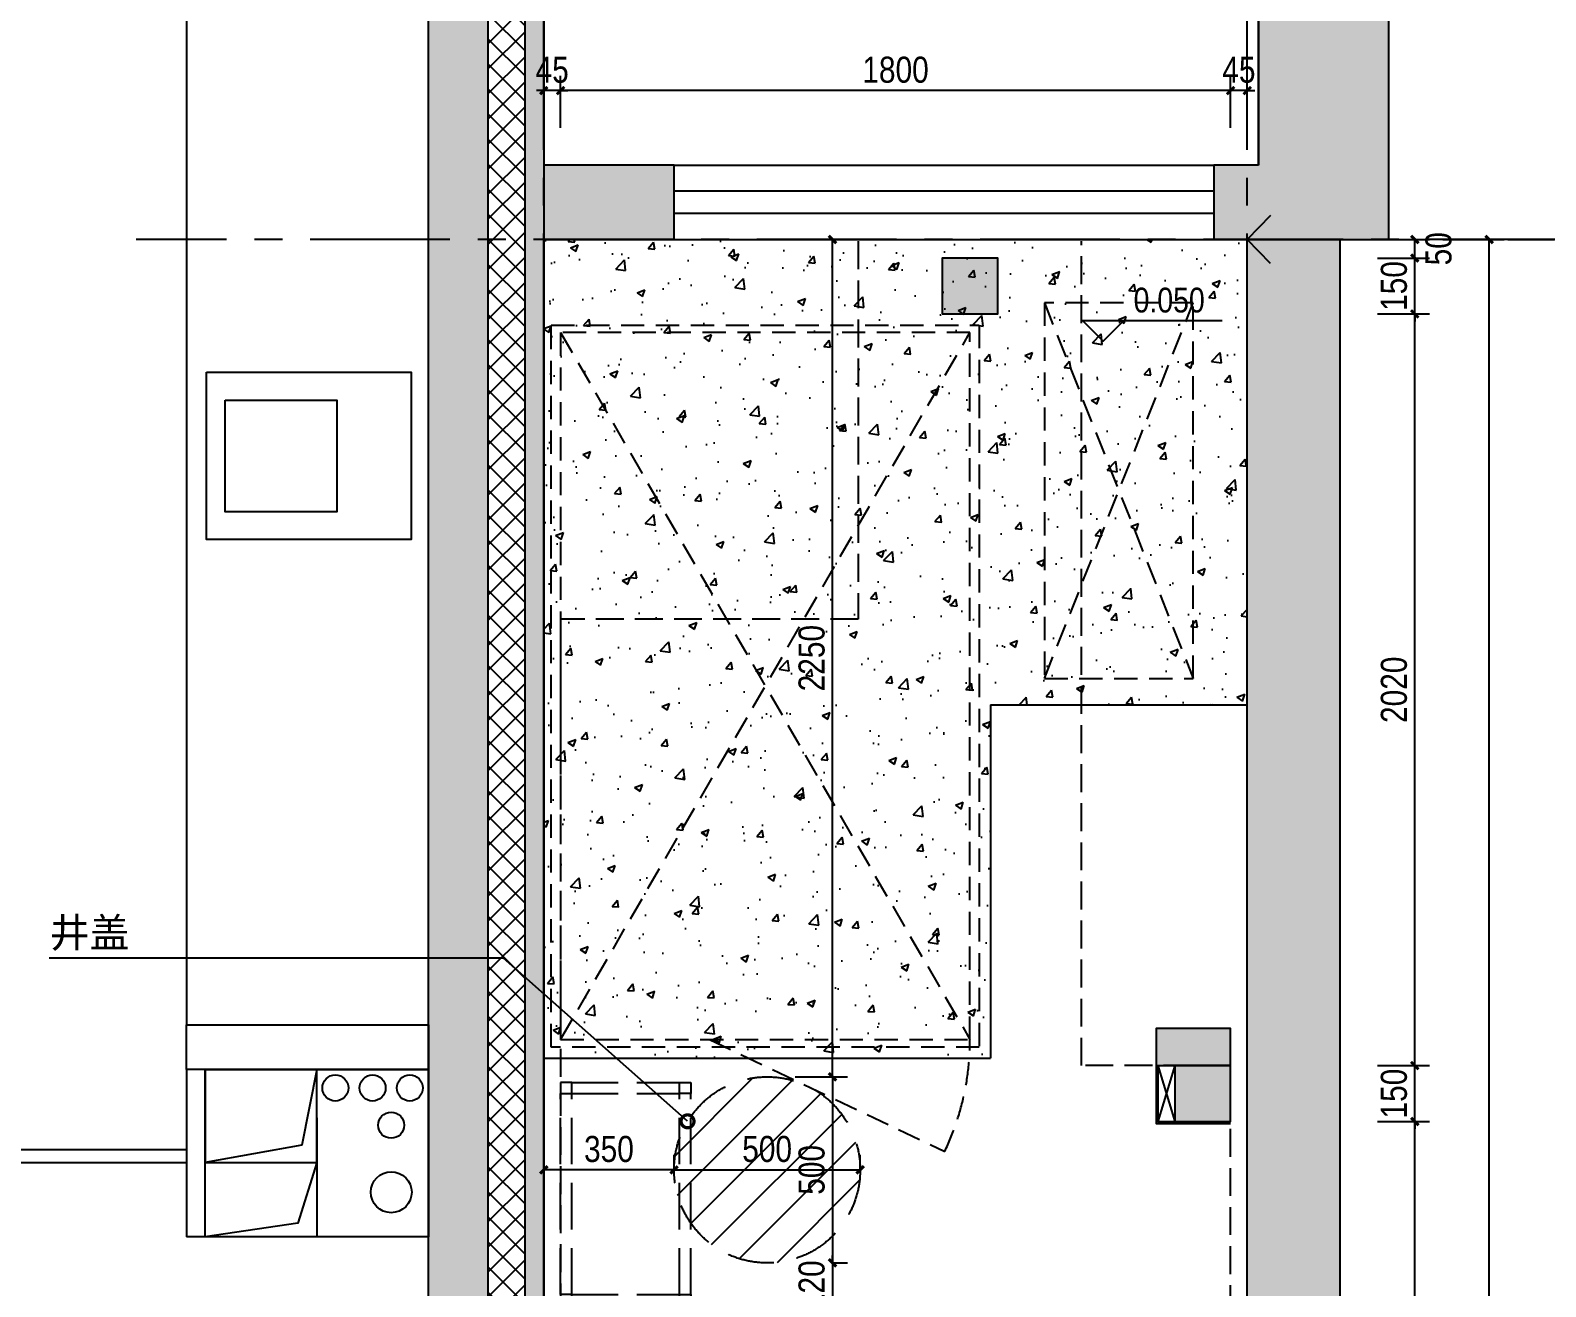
# Model space of a CAD drawing. Extents: x 9928 to 93764, y -101273 to -34887.
# Drawn here: x 37809 to 41881, y -59907 to -56531 of the extents above; entities that cross this region are included whole.
import ezdxf
from ezdxf import colors
from ezdxf.entities.mleader import LeaderData, LeaderLine
from ezdxf.math import Vec2, Vec3

# ---------------------------------------------------------------- set-up
doc = ezdxf.new("R2010")
doc.units = 0
doc.header["$LTSCALE"] = 1000
doc.header["$MEASUREMENT"] = 0
for name, pattern in [('CENTER', [2, 1.25, -0.25, 0.25, -0.25]), ('DASH', [0.35, 0.25, -0.1]), ('HIDDEN', [0.375, 0.25, -0.125])]:
    doc.linetypes.add(name, pattern=pattern)
doc.layers.add('_0', color=7, linetype='Continuous', lineweight=25)
for name, color, linetype in [('A', 163, 'CENTER'), ('A-ANNO-DIMS', 6, 'Continuous'), ('A-ANNO-NOTE', 4, 'Continuous'), ('A-FLOR-HRAL', 42, 'Continuous'), ('A-FLOR-OVHD', 111, 'HIDDEN'), ('A-FLOR-STRS', 54, 'Continuous'), ('A-FURN-FREE', 91, 'Continuous'), ('A-FURN-PATT-251', 251, 'Continuous'), ('A-PRTN-PRHT', 216, 'Continuous'), ('A-SECT-005', 5, 'Continuous'), ('A-WALL-FULL', 5, 'Continuous'), ('S-COLS', 5, 'Continuous'), ('SPACE_HATCH', 8, 'Continuous'), ('设备', 150, 'Continuous')]:
    doc.layers.add(name, color=color, linetype=linetype)
doc.styles.add('DIM_T3', font='ARIALN.TTF')
doc.styles.add('EN', font='ARIALN.TTF')
doc.styles.get("Standard").update_dxf_attribs({"font": 'gbenor.shx', "bigfont": 'gbcbig.shx'})
doc.dimstyles.new('_TCH_ARCH&&20', dxfattribs={"dimtxt": 70, "dimasz": 20, "dimexe": 40, "dimexo": 40, "dimgap": 20, "dimtad": 1, "dimdec": 0, "dimzin": 0, "dimdsep": 46, "dimtxsty": 'DIM_T3', "dimblk": 'ARCHTICK', "dimcen": 0.09, "dimclrd": 6, "dimclre": 6, "dimclrt": 6, "dimazin": 2, "dimtfac": 1, "dimtdec": 0, "dimtix": 1, "dimtmove": 2, "dimatfit": 3, "dimfxl": 100, "dimfxlon": 1, "dimtolj": 1, "dimtzin": 0, "dimarcsym": 0})

# ---------------------------------------------------------------- blocks, each defined once
blk = doc.blocks.new('_ArchTick')
at = {"color": 0, "linetype": 'ByBlock', "const_width": 0.4}
blk.add_lwpolyline([(-0.5, -0.5), (0.5, 0.5)], dxfattribs=at)
blk = doc.blocks.new('*D543')
at = {"layer": 'A-ANNO-DIMS', "color": 6, "lineweight": -2, "transparency": 16777216}
for p, q in [((41428.9, -59462.8), (41568.9, -59462.8)), ((41528.9, -60922.8), (41528.9, -59462.8)), ((41428.9, -60922.8), (41568.9, -60922.8))]:
    blk.add_line(p, q, dxfattribs=at)
at = {"layer": 'Defpoints', "color": 0, "transparency": 16777216}
for p in [(41033.9, -59462.8), (41528.9, -59462.8), (40584.9, -60922.8)]:
    blk.add_point(p, dxfattribs=at)
at = {"layer": 'A-ANNO-DIMS', "color": 6, "lineweight": -2, "transparency": 16777216, "xscale": 20, "yscale": 20, "zscale": 20}
for p, rotation in [((41528.9, -59462.8), 90), ((41528.9, -60922.8), 270)]:
    blk.add_blockref('_ArchTick', p, dxfattribs=dict(at, rotation=rotation))
at = {"layer": 'A-ANNO-DIMS', "color": 6, "transparency": 16777216, "insert": (41473.2, -60192.8), "char_height": 70, "attachment_point": 5, "rotation": 90, "style": 'DIM_T3'}
blk.add_mtext('\\A1;1460', dxfattribs=at)
blk = doc.blocks.new('*D544')
at = {"layer": 'A-ANNO-DIMS', "color": 6, "lineweight": -2, "transparency": 16777216}
for p, q in [((41428.9, -59312.8), (41568.9, -59312.8)), ((41528.9, -59312.8), (41528.9, -59292.8)), ((41528.9, -59462.8), (41528.9, -59312.8)), ((41428.9, -59462.8), (41568.9, -59462.8)), ((41528.9, -59462.8), (41528.9, -59482.8))]:
    blk.add_line(p, q, dxfattribs=at)
at = {"layer": 'Defpoints', "color": 0, "transparency": 16777216}
for p in [(41033.9, -59312.8), (41528.9, -59312.8), (41033.9, -59462.8)]:
    blk.add_point(p, dxfattribs=at)
at = {"layer": 'A-ANNO-DIMS', "color": 6, "lineweight": -2, "transparency": 16777216, "xscale": 20, "yscale": 20, "zscale": 20}
for p, rotation in [((41528.9, -59312.8), 270), ((41528.9, -59462.8), 90)]:
    blk.add_blockref('_ArchTick', p, dxfattribs=dict(at, rotation=rotation))
at = {"layer": 'A-ANNO-DIMS', "color": 6, "transparency": 16777216, "insert": (41473.2, -59387.8), "char_height": 70, "attachment_point": 5, "rotation": 90, "style": 'DIM_T3'}
blk.add_mtext('\\A1;150', dxfattribs=at)
blk = doc.blocks.new('*D545')
at = {"layer": 'A-ANNO-DIMS', "color": 6, "lineweight": -2, "transparency": 16777216}
for p, q in [((41428.9, -57292.8), (41568.9, -57292.8)), ((41528.9, -59312.8), (41528.9, -57292.8)), ((41428.9, -59312.8), (41568.9, -59312.8))]:
    blk.add_line(p, q, dxfattribs=at)
at = {"layer": 'Defpoints', "color": 0, "transparency": 16777216}
for p in [(40408.9, -57292.8), (41528.9, -57292.8), (41033.9, -59312.8)]:
    blk.add_point(p, dxfattribs=at)
at = {"layer": 'A-ANNO-DIMS', "color": 6, "lineweight": -2, "transparency": 16777216, "xscale": 20, "yscale": 20, "zscale": 20}
for p, rotation in [((41528.9, -57292.8), 90), ((41528.9, -59312.8), 270)]:
    blk.add_blockref('_ArchTick', p, dxfattribs=dict(at, rotation=rotation))
at = {"layer": 'A-ANNO-DIMS', "color": 6, "transparency": 16777216, "insert": (41473.2, -58302.8), "char_height": 70, "attachment_point": 5, "rotation": 90, "style": 'DIM_T3'}
blk.add_mtext('\\A1;2020', dxfattribs=at)
blk = doc.blocks.new('*D547')
at = {"layer": 'A-ANNO-DIMS', "color": 6, "lineweight": -2, "transparency": 16777216}
for p, q in [((41628.9, -57092.8), (41768.9, -57092.8)), ((41728.9, -67692.8), (41728.9, -57092.8)), ((41628.9, -67692.8), (41768.9, -67692.8))]:
    blk.add_line(p, q, dxfattribs=at)
at = {"layer": 'Defpoints', "color": 0, "transparency": 16777216}
for p in [(41078.9, -57092.8), (41728.9, -57092.8), (41078.9, -67692.8)]:
    blk.add_point(p, dxfattribs=at)
at = {"layer": 'A-ANNO-DIMS', "color": 6, "lineweight": -2, "transparency": 16777216, "xscale": 20, "yscale": 20, "zscale": 20}
for p, rotation in [((41728.9, -57092.8), 90), ((41728.9, -67692.8), 270)]:
    blk.add_blockref('_ArchTick', p, dxfattribs=dict(at, rotation=rotation))
at = {"layer": 'A-ANNO-DIMS', "color": 6, "transparency": 16777216, "insert": (41673.2, -62392.8), "char_height": 70, "attachment_point": 5, "rotation": 90, "style": 'DIM_T3'}
blk.add_mtext('\\A1;10600', dxfattribs=at)
blk = doc.blocks.new('*D546')
at = {"layer": 'A-ANNO-DIMS', "color": 6, "lineweight": -2, "transparency": 16777216}
for p, q in [((39188.9, -56592.8), (39188.9, -56452.8)), ((41078.9, -56592.8), (41078.9, -56452.8)), ((39188.9, -56492.8), (41078.9, -56492.8))]:
    blk.add_line(p, q, dxfattribs=at)
at = {"layer": 'Defpoints', "color": 0, "transparency": 16777216}
for p in [(41078.9, -56492.8), (39188.9, -57092.8), (41078.9, -57092.8)]:
    blk.add_point(p, dxfattribs=at)
at = {"layer": 'A-ANNO-DIMS', "color": 6, "lineweight": -2, "transparency": 16777216, "xscale": 20, "yscale": 20, "zscale": 20, "rotation": 180}
blk.add_blockref('_ArchTick', (39188.9, -56492.8), dxfattribs=at)
at = {"layer": 'A-ANNO-DIMS', "color": 6, "lineweight": -2, "transparency": 16777216, "xscale": 20, "yscale": 20, "zscale": 20}
blk.add_blockref('_ArchTick', (41078.9, -56492.8), dxfattribs=at)
at = {"layer": 'A-ANNO-DIMS', "color": 6, "transparency": 16777216, "insert": (40133.9, -56437.1), "char_height": 70, "attachment_point": 5, "style": 'DIM_T3'}
blk.add_mtext('\\A1;1890', dxfattribs=at)
blk = doc.blocks.new('*D530')
at = {"layer": 'A-ANNO-DIMS', "color": 6, "lineweight": -2, "transparency": 16777216}
for p, q in [((41428.9, -57142.8), (41568.9, -57142.8)), ((41528.9, -57142.8), (41528.9, -57122.8)), ((41528.9, -57292.8), (41528.9, -57142.8)), ((41428.9, -57292.8), (41568.9, -57292.8)), ((41528.9, -57292.8), (41528.9, -57312.8))]:
    blk.add_line(p, q, dxfattribs=at)
at = {"layer": 'Defpoints', "color": 0, "transparency": 16777216}
for p in [(40408.9, -57142.8), (41528.9, -57142.8), (40408.9, -57292.8)]:
    blk.add_point(p, dxfattribs=at)
at = {"layer": 'A-ANNO-DIMS', "color": 6, "lineweight": -2, "transparency": 16777216, "xscale": 20, "yscale": 20, "zscale": 20}
for p, rotation in [((41528.9, -57142.8), 270), ((41528.9, -57292.8), 90)]:
    blk.add_blockref('_ArchTick', p, dxfattribs=dict(at, rotation=rotation))
at = {"layer": 'A-ANNO-DIMS', "color": 6, "transparency": 16777216, "insert": (41473.2, -57217.8), "char_height": 70, "attachment_point": 5, "rotation": 90, "style": 'DIM_T3'}
blk.add_mtext('\\A1;150', dxfattribs=at)
blk = doc.blocks.new('*D531')
at = {"layer": 'A-ANNO-DIMS', "color": 6, "lineweight": -2, "transparency": 16777216}
for p, q in [((41428.9, -57092.8), (41568.9, -57092.8)), ((41528.9, -57142.8), (41528.9, -57092.8)), ((41428.9, -57142.8), (41568.9, -57142.8))]:
    blk.add_line(p, q, dxfattribs=at)
at = {"layer": 'Defpoints', "color": 0, "transparency": 16777216}
for p in [(40988.9, -57092.8), (41528.9, -57092.8), (40408.9, -57142.8)]:
    blk.add_point(p, dxfattribs=at)
at = {"layer": 'A-ANNO-DIMS', "color": 6, "lineweight": -2, "transparency": 16777216, "xscale": 20, "yscale": 20, "zscale": 20}
for p, rotation in [((41528.9, -57092.8), 90), ((41528.9, -57142.8), 270)]:
    blk.add_blockref('_ArchTick', p, dxfattribs=dict(at, rotation=rotation))
at = {"layer": 'A-ANNO-DIMS', "color": 6, "transparency": 16777216, "insert": (41593, -57117.8), "char_height": 70, "attachment_point": 5, "rotation": 90, "style": 'DIM_T3'}
blk.add_mtext('\\A1;50', dxfattribs=at)
blk = doc.blocks.new('*D532')
at = {"layer": 'A-ANNO-DIMS', "color": 6, "lineweight": -2, "transparency": 16777216}
for p, q in [((41033.9, -56792.8), (41033.9, -56652.8)), ((41078.9, -56792.8), (41078.9, -56652.8)), ((41033.9, -56692.8), (41013.9, -56692.8)), ((41078.9, -56692.8), (41033.9, -56692.8)), ((41078.9, -56692.8), (41098.9, -56692.8))]:
    blk.add_line(p, q, dxfattribs=at)
at = {"layer": 'Defpoints', "color": 0, "transparency": 16777216}
for p in [(41033.9, -56692.8), (41033.9, -59212.8), (41078.9, -59212.8)]:
    blk.add_point(p, dxfattribs=at)
at = {"layer": 'A-ANNO-DIMS', "color": 6, "lineweight": -2, "transparency": 16777216, "xscale": 20, "yscale": 20, "zscale": 20}
blk.add_blockref('_ArchTick', (41033.9, -56692.8), dxfattribs=at)
at = {"layer": 'A-ANNO-DIMS', "color": 6, "lineweight": -2, "transparency": 16777216, "xscale": 20, "yscale": 20, "zscale": 20, "rotation": 180}
blk.add_blockref('_ArchTick', (41078.9, -56692.8), dxfattribs=at)
at = {"layer": 'A-ANNO-DIMS', "color": 6, "transparency": 16777216, "insert": (41056.4, -56637.2), "char_height": 70, "attachment_point": 5, "style": 'DIM_T3'}
blk.add_mtext('\\A1;45', dxfattribs=at)
blk = doc.blocks.new('*D533')
at = {"layer": 'A-ANNO-DIMS', "color": 6, "lineweight": -2, "transparency": 16777216}
for p, q in [((39233.9, -56792.8), (39233.9, -56652.8)), ((41033.9, -56792.8), (41033.9, -56652.8)), ((41033.9, -56692.8), (39233.9, -56692.8))]:
    blk.add_line(p, q, dxfattribs=at)
at = {"layer": 'Defpoints', "color": 0, "transparency": 16777216}
for p in [(39233.9, -56692.8), (39233.9, -58112.8), (41033.9, -59212.8)]:
    blk.add_point(p, dxfattribs=at)
at = {"layer": 'A-ANNO-DIMS', "color": 6, "lineweight": -2, "transparency": 16777216, "xscale": 20, "yscale": 20, "zscale": 20, "rotation": 180}
blk.add_blockref('_ArchTick', (39233.9, -56692.8), dxfattribs=at)
at = {"layer": 'A-ANNO-DIMS', "color": 6, "lineweight": -2, "transparency": 16777216, "xscale": 20, "yscale": 20, "zscale": 20}
blk.add_blockref('_ArchTick', (41033.9, -56692.8), dxfattribs=at)
at = {"layer": 'A-ANNO-DIMS', "color": 6, "transparency": 16777216, "insert": (40133.9, -56637.1), "char_height": 70, "attachment_point": 5, "style": 'DIM_T3'}
blk.add_mtext('\\A1;1800', dxfattribs=at)
blk = doc.blocks.new('*D534')
at = {"layer": 'A-ANNO-DIMS', "color": 6, "lineweight": -2, "transparency": 16777216}
for p, q in [((39188.9, -56792.8), (39188.9, -56652.8)), ((39233.9, -56792.8), (39233.9, -56652.8)), ((39188.9, -56692.8), (39168.9, -56692.8)), ((39233.9, -56692.8), (39188.9, -56692.8)), ((39233.9, -56692.8), (39253.9, -56692.8))]:
    blk.add_line(p, q, dxfattribs=at)
at = {"layer": 'Defpoints', "color": 0, "transparency": 16777216}
for p in [(39188.9, -56692.8), (39188.9, -56892.8), (39233.9, -58112.8)]:
    blk.add_point(p, dxfattribs=at)
at = {"layer": 'A-ANNO-DIMS', "color": 6, "lineweight": -2, "transparency": 16777216, "xscale": 20, "yscale": 20, "zscale": 20}
blk.add_blockref('_ArchTick', (39188.9, -56692.8), dxfattribs=at)
at = {"layer": 'A-ANNO-DIMS', "color": 6, "lineweight": -2, "transparency": 16777216, "xscale": 20, "yscale": 20, "zscale": 20, "rotation": 180}
blk.add_blockref('_ArchTick', (39233.9, -56692.8), dxfattribs=at)
at = {"layer": 'A-ANNO-DIMS', "color": 6, "transparency": 16777216, "insert": (39211.4, -56637.2), "char_height": 70, "attachment_point": 5, "style": 'DIM_T3'}
blk.add_mtext('\\A1;45', dxfattribs=at)
blk = doc.blocks.new('DFGHFGH')
at = {"layer": 'A-ANNO-NOTE'}
blk.add_line((367305, -290441), (368431, -290441), dxfattribs=at)
blk.add_lwpolyline([(367305, -290441), (367471, -290607), (367638, -290441)], dxfattribs=at)
at = {"layer": 'A-ANNO-NOTE', "style": 'EN'}
blk.add_attdef('±0.000', (367716, -290376), '', height=200, dxfattribs=at)
blk = doc.blocks.new('ASLIDUFHASDF')
at = {"layer": 'A', "ltscale": 0.3}
for p, q in [((17297.9, -90751.2), (17297.9, -76645.8)), ((19187.9, -90751.2), (19187.9, -76645.8)), ((20645.5, -77792.1), (16202.3, -77792.1))]:
    blk.add_line(p, q, dxfattribs=at)
blk = doc.blocks.new('asldiufhasdfaser9r')
at = {"layer": 'A-FURN-PATT-251'}
h = blk.add_hatch(color=256, dxfattribs=at)
h.dxf.hatch_style = 1
h.paths.add_polyline_path([(39038.9, -76921), (38878.9, -76921), (38878.9, -81717.1), (39038.9, -81717.1)])
h = blk.add_hatch(dxfattribs=at)
h.set_pattern_fill('ANSI37', color=256, scale=30, angle=90)
h.set_pattern_definition([(135, (672692.57, -481348.93), (-33.6759605, -33.6759605), []), (225, (672692.57, -481348.93), (33.6759605, -33.6759605), [])])
h.paths.add_polyline_path([(39138.9, -76921), (39038.9, -76921), (39038.9, -81717.1), (39138.9, -81717.1)])
h = blk.add_hatch(color=256, dxfattribs=at)
h.dxf.hatch_style = 1
h.paths.add_polyline_path([(39188.9, -76921), (39138.9, -76921), (39138.9, -81717.1), (39188.9, -81717.1)])
h = blk.add_hatch(color=256, dxfattribs=at)
h.dxf.hatch_style = 1
h.paths.add_polyline_path([(41458.9, -76921), (41108.9, -76921), (41108.9, -77792.1), (41458.9, -77792.1)])
h = blk.add_hatch(color=256, dxfattribs=at)
h.dxf.hatch_style = 1
h.paths.add_polyline_path([(39188.9, -77592.1), (39538.9, -77592.1), (39538.9, -77792.1), (39188.9, -77792.1)])
h = blk.add_hatch(color=256, dxfattribs=at)
h.dxf.hatch_style = 1
h.paths.add_polyline_path([(41108.9, -77592.1), (40988.9, -77592.1), (40988.9, -77792.1), (41108.9, -77792.1)])
for p, q in [((38228.9, -76921), (38228.9, -79902.1)), ((39538.9, -77592.1), (40988.9, -77592.1)), ((41108.9, -77592.1), (40988.9, -77592.1)), ((40988.9, -77592.1), (40988.9, -77792.1)), ((40988.9, -77592.1), (40988.9, -77792.1)), ((40988.9, -77662.1), (39538.9, -77662.1)), ((40988.9, -77722.1), (39538.9, -77722.1)), ((39538.9, -77792.1), (40988.9, -77792.1)), ((40988.9, -77792.1), (41108.9, -77792.1)), ((38228.9, -80022.1), (38228.9, -79902.1)), ((38228.9, -80022.1), (38228.9, -80472.1)), ((38278.9, -80022.1), (38278.9, -80272.1)), ((38578.9, -80272.1), (38578.9, -80022.1)), ((38578.9, -80152.1), (38578.9, -80452.1)), ((37758.9, -80237.2), (38228.9, -80237.2)), ((37758.9, -80272.2), (38228.9, -80272.2)), ((38278.9, -80272.1), (38578.9, -80272.1)), ((38278.9, -80472.1), (38278.9, -80272.1)), ((38278.9, -80272.1), (38578.9, -80272.1)), ((38578.9, -80272.1), (38578.9, -80472.1)), ((38278.9, -80472.1), (38228.9, -80472.1)), ((38578.9, -80472.1), (38278.9, -80472.1))]:
    blk.add_line(p, q, dxfattribs=at)
for points in [[(39038.9, -76921), (39038.9, -81717.1), (38878.9, -81717.1), (38878.9, -76921)], [(39188.9, -76921), (39188.9, -81717.1), (39138.9, -81717.1), (39138.9, -76921)], [(41108.9, -77592.1), (41108.9, -76921)], [(41108.9, -77792.1), (41458.9, -77792.1), (41458.9, -76921)], [(41108.9, -76921), (41108.9, -77592.1)], [(38228.9, -79902.1), (38878.9, -79902.1), (38878.9, -80022.1), (38228.9, -80022.1)], [(38578.9, -80022.1), (38538.4, -80225.6), (38278.9, -80272.1)], [(38578.9, -80272.1), (38528.5, -80435.2), (38278.9, -80472.1)]]:
    blk.add_lwpolyline(points, dxfattribs=at)
for points in [[(39538.9, -77592.1), (39188.9, -77592.1), (39188.9, -77792.1), (39538.9, -77792.1)], [(38283, -78148.7), (38833, -78148.7), (38833, -78598.7), (38283, -78598.7)], [(38333, -78223.7), (38633, -78223.7), (38633, -78523.7), (38333, -78523.7)], [(38278.9, -80022.1), (38878.9, -80022.1), (38878.9, -80472.1), (38278.9, -80472.1)]]:
    blk.add_lwpolyline(points, close=True, dxfattribs=at)
for centre, radius in [((38628.9, -80072.1), 35), ((38728.9, -80072.1), 35), ((38828.9, -80072.1), 35), ((38778.9, -80172.1), 35), ((38778.9, -80352.1), 55)]:
    blk.add_circle(centre, radius, dxfattribs=at)
blk = doc.blocks.new('zw2')
at = {"layer": 'SPACE_HATCH'}
h = blk.add_hatch(color=256, dxfattribs=at)
h.dxf.hatch_style = 1
h.paths.add_polyline_path([(41709.3, -78137.2), (41859.3, -78137.2), (41859.3, -77987.2), (41709.3, -77987.2)])
at = {"layer": 'S-COLS'}
blk.add_lwpolyline([(41709.3, -78137.2), (41859.3, -78137.2), (41859.3, -77987.2), (41709.3, -77987.2)], close=True, dxfattribs=at)
blk = doc.blocks.new('aslidfuhasdf')
at = {"layer": 'A-FURN-FREE', "linetype": 'DASH', "ltscale": 0.5}
for p, q in [((40604.1, -80062.1), (40894.1, -80062.1)), ((40574.1, -80632.1), (40574.1, -80092.1)), ((40604.1, -80632.1), (40604.1, -80092.1)), ((40604.1, -80092.1), (40894.1, -80092.1)), ((40894.1, -80632.1), (40894.1, -80092.1)), ((40924.1, -80632.1), (40924.1, -80092.1)), ((40604.1, -80632.1), (40894.1, -80632.1)), ((40604.1, -80662.1), (40894.1, -80662.1))]:
    blk.add_line(p, q, dxfattribs=at)
for points in [[(40604.1, -80062.1), (40574.1, -80062.1), (40574.1, -80092.1), (40604.1, -80092.1)], [(40894.1, -80062.1), (40924.1, -80062.1), (40924.1, -80092.1), (40894.1, -80092.1)], [(40604.1, -80632.1), (40574.1, -80632.1), (40574.1, -80662.1), (40604.1, -80662.1)], [(40894.1, -80632.1), (40924.1, -80632.1), (40924.1, -80662.1), (40894.1, -80662.1)]]:
    blk.add_lwpolyline(points, close=True, dxfattribs=at)
blk = doc.blocks.new('dengguangdityu')
at = {"layer": 'A-FURN-PATT-251'}
h = blk.add_hatch(dxfattribs=at)
h.set_pattern_fill('混凝土', color=256, scale=30)
h.set_pattern_definition([(50, (133.83, 20699.29), (215.17805, -18.82564), [22.5, -247.5]), (355, (133.83, 20699.29), (-41.6254, 225.65764), [18, -198]), (100.4514, (151.76, 20697.72), (173.5528, 206.83186), [19.12206, -210.34263]), (46.1842, (133.83, 20759.3), (320.1723, -49.6557), [33.75, -371.25]), (96.6356, (160.5, 20755.15), (280.3988, 292.2354), [28.6831, -315.5139]), (351.1842, (133.83, 20759.3), (280.3986, 292.2356), [27, -297]), (21, (163.83, 20744.29), (179.0721, -120.78567), [22.5, -247.5]), (326, (163.83, 20744.29), (72.9946, 217.545), [18, -198]), (71.4514, (178.75, 20734.22), (252.0668, 96.75915), [19.12206, -210.34263]), (37.5, (133.83, 20699.29), (3.647957, 99.868156), [0, -195.6, 0, -201, 0, -198.75]), (7.5, (133.83, 20699.29), (78.92086, 118.32351), [0, -114.6, 0, -191.1, 0, -75.75]), (327.5, (66.93, 20699.29), (160.14673, -6.76646), [0, -75, 0, -234, 0, -310.5]), (317.5, (36.93, 20699.29), (174.95585, 30.0315), [0, -97.5, 0, -155.4, 0, -220.5])])
h.paths.add_polyline_path([(55474.6, -57092.8), (55474.6, -58342.8), (54784.6, -58342.8), (54784.6, -59292.8), (53584.6, -59292.8), (53584.6, -57092.8)])
h = blk.add_hatch(color=256, dxfattribs=at)
h.dxf.hatch_style = 1
h.paths.add_polyline_path([(55474.6, -69921.8), (55724.6, -69921.8), (55724.6, -57092.8), (55474.6, -57092.8)])
h = blk.add_hatch(color=253, dxfattribs=at)
h.dxf.hatch_style = 1
h.paths.add_polyline_path([(55429.6, -59212.8), (55229.6, -59212.8), (55229.6, -59312.8), (55429.6, -59312.8)])
at = {"layer": '设备', "linetype": 'HIDDEN', "ltscale": 0.25}
h = blk.add_hatch(dxfattribs=at)
h.set_pattern_fill('ANSI31', color=256, scale=50)
h.set_pattern_definition([(45, (133.83, 20699.29), (-56.1266, 56.1266), [])])
edge = h.paths.add_edge_path()
edge.add_arc((54184.6, -59592.8), 250, 0, 360)
edge = h.paths.add_edge_path()
edge.add_arc((53824.6, -66142.8), 250, 0, 360)
edge = h.paths.add_edge_path()
edge.add_arc((54374.6, -66742.8), 250, 0, 360)
at = {"layer": 'A-FLOR-HRAL', "color": 1}
for points in [[(55229.6, -59312.8), (55229.6, -59467.8), (55429.6, -59467.8)], [(55234.6, -59312.8), (55234.6, -59462.8), (55429.6, -59462.8)]]:
    blk.add_lwpolyline(points, dxfattribs=at)
at = {"layer": 'A-FLOR-OVHD', "linetype": 'DASH', "ltscale": 0.3}
for points in [[(54429.6, -57097.8), (54429.6, -58112.8), (53629.6, -58112.8), (53629.6, -60112.8), (54429.6, -60112.8), (54429.6, -60922.8), (54829.6, -60922.8)], [(55429.6, -60922.8), (55429.6, -59312.8), (55029.6, -59312.8), (55029.6, -57097.8)]]:
    blk.add_lwpolyline(points, dxfattribs=at)
at = {"layer": 'A-FLOR-STRS'}
for p, q in [((54784.6, -58342.8), (55474.6, -58342.8)), ((54784.6, -58342.8), (54784.6, -59292.8)), ((53584.6, -59292.8), (54784.6, -59292.8))]:
    blk.add_line(p, q, dxfattribs=at)
at = {"layer": 'A-PRTN-PRHT'}
for p, q in [((55279.6, -59312.8), (55234.6, -59462.8)), ((55234.6, -59312.8), (55279.6, -59462.8))]:
    blk.add_line(p, q, dxfattribs=at)
blk.add_lwpolyline([(55229.6, -59312.8), (55429.6, -59312.8), (55429.6, -59212.8), (55229.6, -59212.8)], close=True, dxfattribs=at)
at = {"layer": 'A-WALL-FULL'}
for p, q in [((55854.6, -57092.8), (55854.6, -56285.7)), ((53584.6, -64447.8), (53584.6, -57092.8)), ((53584.6, -57092.8), (55854.6, -57092.8)), ((55474.6, -69921.8), (55474.6, -57092.8)), ((55724.6, -69921.8), (55724.6, -57092.8))]:
    blk.add_line(p, q, dxfattribs=at)
at = {"layer": '设备', "linetype": 'HIDDEN', "ltscale": 0.25}
for p, q in [((54929.6, -58272.8), (55329.6, -57262.8)), ((54929.6, -57262.8), (55329.6, -58272.8)), ((53629.6, -57342.8), (54729.6, -59242.8)), ((53629.6, -59242.8), (54729.6, -57342.8)), ((54029.6, -59242.8), (54661.8, -59543.3))]:
    blk.add_line(p, q, dxfattribs=at)
for points in [[(54929.6, -58272.8), (55329.6, -58272.8), (55329.6, -57262.8), (54929.6, -57262.8)], [(53604.6, -57322.8), (54754.6, -57322.8), (54754.6, -59262.8), (53604.6, -59262.8)], [(53629.6, -59242.8), (54729.6, -59242.8), (54729.6, -57342.8), (53629.6, -57342.8)]]:
    blk.add_lwpolyline(points, close=True, dxfattribs=at)
at = {"layer": '设备', "linetype": 'HIDDEN', "ltscale": 0.5}
blk.add_circle((54184.6, -59592.8), 250, dxfattribs=at)
at = {"layer": '设备', "linetype": 'HIDDEN', "ltscale": 0.25}
blk.add_arc((54029.6, -59242.8), 700, 334.5799, 0, dxfattribs=at)
for p in [(12945.3, 20844.4), (13570.3, 18674.4)]:
    blk.add_blockref('zw2', p)
at = {"layer": '_0', "color": 6}
for name, p in [('ASLIDUFHASDF', (36286.7, 20699.3)), ('asldiufhasdfaser9r', (14395.7, 20699.3))]:
    blk.add_blockref(name, p, dxfattribs=at)
at = {"layer": 'A-SECT-005', "color": 2}
blk.add_blockref('aslidfuhasdf', (13055.5, 20704.3), dxfattribs=at)
blk = doc.blocks.new('*D937')
at = {"layer": 'A-ANNO-DIMS', "color": 6, "lineweight": -2, "transparency": 16777216}
for p, q in [((39188.9, -59592.8), (39188.9, -59552.8)), ((39538.9, -59592.8), (39538.9, -59552.8)), ((39538.9, -59592.8), (39188.9, -59592.8))]:
    blk.add_line(p, q, dxfattribs=at)
at = {"layer": 'Defpoints', "color": 0, "transparency": 16777216}
for p in [(39188.9, -59592.8), (39188.9, -59592.8), (39538.9, -59592.8)]:
    blk.add_point(p, dxfattribs=at)
at = {"layer": 'A-ANNO-DIMS', "color": 6, "lineweight": -2, "transparency": 16777216, "xscale": 20, "yscale": 20, "zscale": 20, "rotation": 180}
blk.add_blockref('_ArchTick', (39188.9, -59592.8), dxfattribs=at)
at = {"layer": 'A-ANNO-DIMS', "color": 6, "lineweight": -2, "transparency": 16777216, "xscale": 20, "yscale": 20, "zscale": 20}
blk.add_blockref('_ArchTick', (39538.9, -59592.8), dxfattribs=at)
at = {"layer": 'A-ANNO-DIMS', "color": 6, "transparency": 16777216, "insert": (39363.9, -59537.1), "char_height": 70, "attachment_point": 5, "style": 'DIM_T3'}
blk.add_mtext('\\A1;350', dxfattribs=at)
blk = doc.blocks.new('*D938')
at = {"layer": 'A-ANNO-DIMS', "color": 6, "lineweight": -2, "transparency": 16777216}
for p, q in [((39864.5, -57092.8), (40004.5, -57092.8)), ((39964.5, -59342.8), (39964.5, -57092.8)), ((39964.5, -59342.8), (40004.5, -59342.8))]:
    blk.add_line(p, q, dxfattribs=at)
at = {"layer": 'Defpoints', "color": 0, "transparency": 16777216}
for p in [(39788.9, -57092.8), (39964.5, -57092.8), (39964.5, -59342.8)]:
    blk.add_point(p, dxfattribs=at)
at = {"layer": 'A-ANNO-DIMS', "color": 6, "lineweight": -2, "transparency": 16777216, "xscale": 20, "yscale": 20, "zscale": 20}
for p, rotation in [((39964.5, -57092.8), 90), ((39964.5, -59342.8), 270)]:
    blk.add_blockref('_ArchTick', p, dxfattribs=dict(at, rotation=rotation))
at = {"layer": 'A-ANNO-DIMS', "color": 6, "transparency": 16777216, "insert": (39908.7, -58217.8), "char_height": 70, "attachment_point": 5, "rotation": 90, "style": 'DIM_T3'}
blk.add_mtext('\\A1;2250', dxfattribs=at)
blk = doc.blocks.new('*D935')
at = {"layer": 'A-ANNO-DIMS', "color": 6, "lineweight": -2, "transparency": 16777216}
for p, q in [((39864.5, -59342.8), (40004.5, -59342.8)), ((39964.5, -59342.8), (39964.5, -59842.8)), ((39964.5, -59842.8), (40004.5, -59842.8))]:
    blk.add_line(p, q, dxfattribs=at)
at = {"layer": 'Defpoints', "color": 0, "transparency": 16777216}
for p in [(39788.9, -59342.8), (39964.5, -59842.8), (39964.5, -59842.8)]:
    blk.add_point(p, dxfattribs=at)
at = {"layer": 'A-ANNO-DIMS', "color": 6, "lineweight": -2, "transparency": 16777216, "xscale": 20, "yscale": 20, "zscale": 20}
for p, rotation in [((39964.5, -59342.8), 90), ((39964.5, -59842.8), 270)]:
    blk.add_blockref('_ArchTick', p, dxfattribs=dict(at, rotation=rotation))
at = {"layer": 'A-ANNO-DIMS', "color": 6, "transparency": 16777216, "insert": (39908.7, -59592.8), "char_height": 70, "attachment_point": 5, "rotation": 90, "style": 'DIM_T3'}
blk.add_mtext('\\A1;500', dxfattribs=at)
blk = doc.blocks.new('*D939')
at = {"layer": 'A-ANNO-DIMS', "color": 6, "lineweight": -2, "transparency": 16777216}
for p, q in [((39964.5, -59842.8), (39964.5, -59822.8)), ((39964.5, -59842.8), (40004.5, -59842.8)), ((39964.5, -59842.8), (39964.5, -59962.8)), ((39864.5, -59962.8), (40004.5, -59962.8)), ((39964.5, -59962.8), (39964.5, -59982.8))]:
    blk.add_line(p, q, dxfattribs=at)
at = {"layer": 'Defpoints', "color": 0, "transparency": 16777216}
for p in [(39964.5, -59842.8), (39788.9, -59962.8), (39964.5, -59962.8)]:
    blk.add_point(p, dxfattribs=at)
at = {"layer": 'A-ANNO-DIMS', "color": 6, "lineweight": -2, "transparency": 16777216, "xscale": 20, "yscale": 20, "zscale": 20}
for p, rotation in [((39964.5, -59842.8), 270), ((39964.5, -59962.8), 90)]:
    blk.add_blockref('_ArchTick', p, dxfattribs=dict(at, rotation=rotation))
at = {"layer": 'A-ANNO-DIMS', "color": 6, "transparency": 16777216, "insert": (39908.7, -59902.8), "char_height": 70, "attachment_point": 5, "rotation": 90, "style": 'DIM_T3'}
blk.add_mtext('\\A1;120', dxfattribs=at)
blk = doc.blocks.new('_DotSmall')
at = {"color": 0, "linetype": 'ByBlock', "const_width": 0.5}
blk.add_lwpolyline([(-0.0625, 0, 1), (0.0625, 0, 1)], format="xyb", close=True, dxfattribs=at)
blk = doc.blocks.new('*D936')
at = {"layer": 'A-ANNO-DIMS', "color": 6, "lineweight": -2, "transparency": 16777216}
for p, q in [((39538.9, -59592.8), (39538.9, -59552.8)), ((40038.9, -59592.8), (40038.9, -59552.8)), ((39538.9, -59592.8), (40038.9, -59592.8))]:
    blk.add_line(p, q, dxfattribs=at)
at = {"layer": 'Defpoints', "color": 0, "transparency": 16777216}
for p in [(39538.9, -59592.8), (40038.9, -59592.8), (40038.9, -59592.8)]:
    blk.add_point(p, dxfattribs=at)
at = {"layer": 'A-ANNO-DIMS', "color": 6, "lineweight": -2, "transparency": 16777216, "xscale": 20, "yscale": 20, "zscale": 20, "rotation": 180}
blk.add_blockref('_ArchTick', (39538.9, -59592.8), dxfattribs=at)
at = {"layer": 'A-ANNO-DIMS', "color": 6, "lineweight": -2, "transparency": 16777216, "xscale": 20, "yscale": 20, "zscale": 20}
blk.add_blockref('_ArchTick', (40038.9, -59592.8), dxfattribs=at)
at = {"layer": 'A-ANNO-DIMS', "color": 6, "transparency": 16777216, "insert": (39788.9, -59537.1), "char_height": 70, "attachment_point": 5, "style": 'DIM_T3'}
blk.add_mtext('\\A1;500', dxfattribs=at)

msp = doc.modelspace()

# ---------------------------------------------------------------- linework, layer by layer
at = {"layer": 'A-ANNO-DIMS', "linetype": 'DASH', "ltscale": 0.5}
msp.add_line((41078.9, -57092.8), (42144, -57092.8), dxfattribs=at)
for points in [[(41141.1, -57028.2), (41078.9, -57092.8)], [(41141.1, -57157.4), (41078.9, -57092.8)]]:
    msp.add_lwpolyline(points, dxfattribs=at)

# ---------------------------------------------------------------- block references
at = {"layer": '_0', "color": 6}
msp.add_blockref('ASLIDUFHASDF', (21891, 20699.3), dxfattribs=at)
at = {"layer": 'A-ANNO-DIMS'}
msp.add_blockref('dengguangdityu', (-14395.7, 0), dxfattribs=at)
at = {"layer": 'A-ANNO-NOTE', "xscale": 0.3333333333333334, "yscale": 0.3333333333333334, "zscale": 0.3333333333333334}
msp.add_blockref('DFGHFGH', (-81798.5, 39503), dxfattribs=at).add_auto_attribs({'±0.000': '0.050'})

# ---------------------------------------------------------------- dimensions: what is measured, and where the dimension line sits
at = {"layer": 'A-ANNO-DIMS'}
for base, p1, p2, picture, middle in [((41078.9, -56492.8), (39188.9, -57092.8), (41078.9, -57092.8), '*D546', (40133.9, -56437.1)), ((39188.9, -56692.8), (39233.9, -58112.8), (39188.9, -56892.8), '*D534', (39211.4, -56637.2)), ((39233.9, -56692.8), (41033.9, -59212.8), (39233.9, -58112.8), '*D533', (40133.9, -56637.1)), ((41033.9, -56692.8), (41078.9, -59212.8), (41033.9, -59212.8), '*D532', (41056.4, -56637.2)), ((39188.9, -59592.8), (39538.9, -59592.8), (39188.9, -59592.8), '*D937', (39363.9, -59537.1)), ((40038.9, -59592.8), (39538.9, -59592.8), (40038.9, -59592.8), '*D936', (39788.9, -59537.1))]:
    dim = msp.add_linear_dim(base=base, p1=p1, p2=p2, dimstyle='_TCH_ARCH&&20', dxfattribs=at)
    dim.commit()
    dim.dimension.update_dxf_attribs({"geometry": picture, "text_midpoint": middle})
for base, p1, p2, picture, middle in [((39964.5, -57092.8), (39964.5, -59342.8), (39788.9, -57092.8), '*D938', (39908.7, -58217.8)), ((41728.9, -57092.8), (41078.9, -67692.8), (41078.9, -57092.8), '*D547', (41673.2, -62392.8)), ((41528.9, -57142.8), (40408.9, -57292.8), (40408.9, -57142.8), '*D530', (41473.2, -57217.8)), ((41528.9, -57292.8), (41033.9, -59312.8), (40408.9, -57292.8), '*D545', (41473.2, -58302.8)), ((41528.9, -59312.8), (41033.9, -59462.8), (41033.9, -59312.8), '*D544', (41473.2, -59387.8)), ((39964.5, -59842.8), (39788.9, -59342.8), (39964.5, -59842.8), '*D935', (39908.7, -59592.8)), ((41528.9, -59462.8), (40584.9, -60922.8), (41033.9, -59462.8), '*D543', (41473.2, -60192.8)), ((39964.5, -59962.8), (39964.5, -59842.8), (39788.9, -59962.8), '*D939', (39908.7, -59902.8))]:
    dim = msp.add_linear_dim(base=base, p1=p1, p2=p2, angle=90, dimstyle='_TCH_ARCH&&20', dxfattribs=at)
    dim.commit()
    dim.dimension.update_dxf_attribs({"geometry": picture, "text_midpoint": middle})
dim = msp.add_linear_dim(base=(41528.9, -57092.8), p1=(40408.9, -57142.8), p2=(40988.9, -57092.8), angle=90, dimstyle='_TCH_ARCH&&20', dxfattribs=at)
dim.commit()
dim.dimension.update_dxf_attribs({"geometry": '*D531', "text_midpoint": (41593, -57117.8), "dimtype": 160})

# ---------------------------------------------------------------- leaders
at = {"layer": 'A-ANNO-NOTE'}
ml = msp.add_multileader_mtext('Standard', dxfattribs=at)
ml.set_content('{\\fSimSun|b0|i0|c134|p2;井盖}', color=256)
ml.set_leader_properties()
ml.set_arrow_properties(name='DOTSMALL')
ml.build(insert=Vec2(0, 0))
ml.multileader.update_dxf_attribs({"text_left_attachment_type": 5, "text_right_attachment_type": 5, "dogleg_length": 81.8, "arrow_head_size": 69.3})
ctx = ml.context
ctx.base_point, ctx.char_height, ctx.arrow_head_size, ctx.landing_gap_size, ctx.plane_origin = Vec3(37856.4, -59024), 78.75, 69.3, 4.72, Vec3(44887.8, -60081.2)
ctx.left_attachment, ctx.right_attachment = 5, 5
notes = []
notes.append((ctx, [(1, (1, 1, 0), (39080.8, -59024), (-1, 0), 999.4, [(0, [(39575.1, -59462.3)], 0, [])])]))
ctx.mtext.insert, ctx.mtext.flow_direction = Vec3(37861.2, -58915.9), 5
for ctx, leaders in notes:
    for number, flags, end, landing, length, lines in leaders:
        leader = LeaderData()
        leader.index, (leader.has_last_leader_line, leader.has_dogleg_vector, leader.attachment_direction) = number, flags
        leader.last_leader_point, leader.dogleg_vector, leader.dogleg_length = Vec3(end), Vec3(landing), length
        for number, points, colour, breaks in lines:
            line = LeaderLine()
            line.index, line.vertices, line.color, line.breaks = number, Vec3.list(points), colors.encode_raw_color(colour), breaks
            leader.lines.append(line)
        ctx.leaders.append(leader)

doc.saveas('drawing.dxf')
